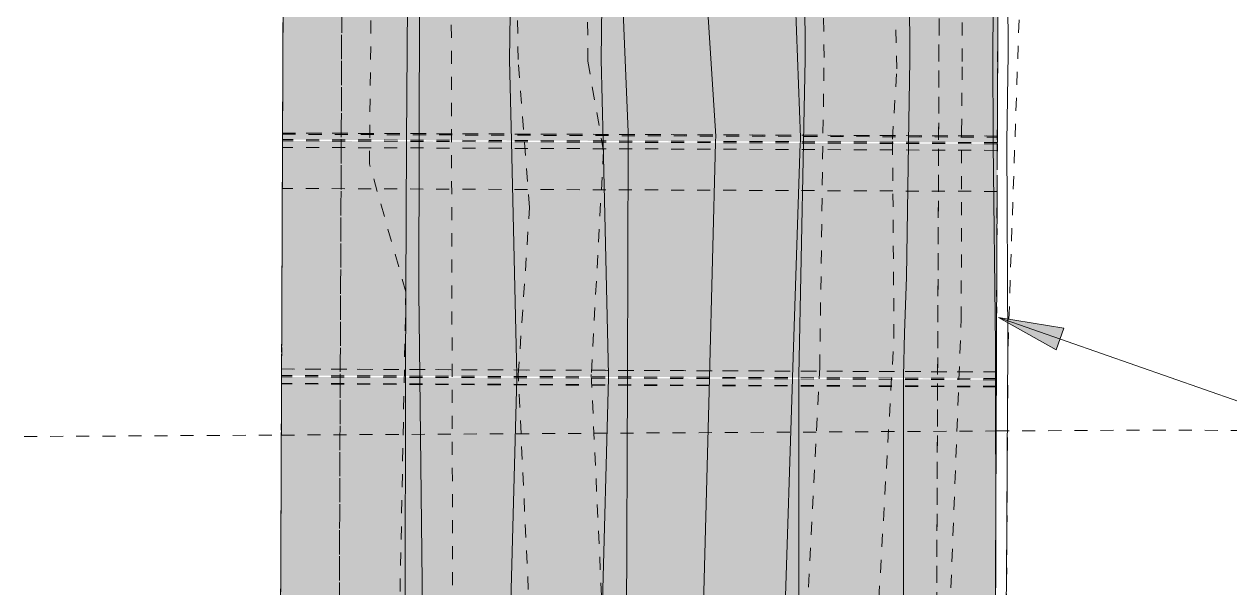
# Model space of a CAD drawing. Header units: metres. Extents: x 564 to 760, y 3 to 1698.
# Drawn here: x 709.18 to 718.42, y 1667.09 to 1671.41 of the extents above; entities that cross this region are included whole.
import ezdxf

# ---------------------------------------------------------------- set-up
doc = ezdxf.new("R2010")
doc.units = ezdxf.units.M
for name, pattern in [('_Demolished', [0.0045, 0.003, -0.0015]), ('IMPORT-LNMK-LaneLine3 _3_', [0.012, 0.003, -0.009]), ('JacobsDash', [0.0045, 0.003, -0.0015])]:
    doc.linetypes.add(name, pattern=pattern)
doc.layers.add('D-BDGE', color=7, linetype='Continuous', lineweight=13)
doc.layers.add('D-ENHA-TEXT', color=7, linetype='Continuous', lineweight=9)
for name, color, linetype, lineweight, true_color in [('D-BDGE-DECK', 7, 'Continuous', 13, 0x8c8cc6), ('D-BDGE-FRAMING', 7, 'Continuous', 13, 0x8c8cc6), ('D-BDGE-INT-WALL', 7, 'Continuous', 13, 0x8c8cc6)]:
    doc.layers.add(name, color=color, linetype=linetype, lineweight=lineweight, true_color=true_color)

# ---------------------------------------------------------------- blocks, each defined once
blk = doc.blocks.new('T2DPAA-T2D-PWA-SU-M2D-000002_dwg-40815123-DRG-2871032 - CONSTRUCTION SEQUENCE STAGE A3')
at = {"color": 9, "lineweight": 18, "true_color": 0xc0c0c0}
for p, q in [((40.1181, 1559.5871), (40.1174, 1559.5971)), ((40.7655, 1559.6394), (40.7645, 1559.6494)), ((39.2909, 1559.5303), (39.2914, 1559.5203)), ((39.2914, 1559.5203), (39.3851, 1557.722)), ((39.3148, 1559.5222), (39.3142, 1559.5322)), ((37.7838, 1559.3985), (37.7828, 1559.4085)), ((37.9749, 1559.424), (37.9757, 1559.414)), ((37.9757, 1559.414), (38.1222, 1557.62)), ((38.6427, 1559.478), (38.6433, 1559.468)), ((38.6433, 1559.468), (38.7489, 1557.6706)), ((37.0845, 1559.342), (37.0834, 1559.352)), ((36.2823, 1559.2873), (36.2831, 1559.2773)), ((36.3789, 1559.2951), (36.3798, 1559.2851)), ((40.9362, 1557.8373), (40.9353, 1557.8473)), ((41.0349, 1556.6971), (40.9362, 1557.8373)), ((40.2343, 1557.7806), (40.2334, 1557.7906)), ((40.407, 1555.7379), (40.2343, 1557.7806)), ((38.7489, 1557.6706), (38.7495, 1557.6607)), ((39.3851, 1557.722), (39.3857, 1557.712)), ((39.4333, 1557.7159), (39.4325, 1557.7259)), ((39.606, 1555.6732), (39.4333, 1557.7159)), ((37.9775, 1557.5983), (37.9769, 1557.6083)), ((38.0965, 1555.5512), (37.9775, 1557.5983)), ((38.1222, 1557.62), (38.123, 1557.61)), ((36.4277, 1557.4831), (36.4285, 1557.4731)), ((36.5367, 1557.4919), (36.5376, 1557.482)), ((37.2782, 1557.5418), (37.2776, 1557.5518)), ((37.3972, 1555.4947), (37.2782, 1557.5418))]:
    blk.add_line(p, q, dxfattribs=at)
at = {"color": 9, "linetype": 'IMPORT-LNMK-LaneLine3 _3_', "lineweight": 18, "true_color": 0xc0c0c0}
for p, q in [((35.5162, 1556.951), (40.9744, 1557.4462)), ((33.5524, 1556.7729), (35.5162, 1556.951))]:
    blk.add_line(p, q, dxfattribs=at)
at = {"color": 9, "lineweight": 18, "true_color": 0xc0c0c0, "flags": 128}
for points in [[(40.5464, 1563.0083), (40.6556, 1562.1515), (40.8202, 1560.3383), (40.8674, 1559.6597), (41.0093, 1558.108), (41.1498, 1556.3236), (41.2783, 1554.5384), (41.4383, 1552.7662), (41.5836, 1550.9928), (41.7143, 1549.2643), (41.8454, 1547.5358), (41.9753, 1545.6043), (42.0879, 1543.6716), (42.0888, 1543.6518)], [(40.1174, 1559.5971), (40.0743, 1560.2239), (39.9819, 1561.2615)], [(40.7644, 1559.6507), (40.7037, 1560.3282), (40.6288, 1561.3137)], [(39.0903, 1561.1895), (39.2892, 1559.5633), (39.2909, 1559.5303)], [(39.3142, 1559.5322), (39.273, 1560.162), (39.1809, 1561.1968)], [(37.7828, 1559.4085), (37.7154, 1560.0304), (37.64, 1561.0723)], [(37.7678, 1561.0826), (37.9693, 1559.4925), (37.9749, 1559.424)], [(38.3996, 1561.1337), (38.6404, 1559.5166), (38.6427, 1559.478)], [(37.0834, 1559.352), (37.0168, 1559.9673), (36.9409, 1561.0158)], [(36.1501, 1560.9519), (36.1998, 1560.3229), (36.2823, 1559.2873)], [(36.235, 1560.9588), (36.2932, 1560.3308), (36.3789, 1559.2951)], [(40.2334, 1557.7906), (40.2321, 1557.8056), (40.2094, 1558.1375), (40.1885, 1558.5627), (40.1181, 1559.5871)], [(40.9353, 1557.8473), (40.9134, 1558.1007), (40.7655, 1559.6394)], [(39.4325, 1557.7259), (39.4308, 1557.7456), (39.3148, 1559.5222)], [(37.2776, 1557.5518), (37.2769, 1557.5644), (37.0845, 1559.342)], [(37.9769, 1557.6083), (37.9761, 1557.6226), (37.7838, 1559.3985)], [(36.2831, 1559.2773), (36.3746, 1558.1275), (36.4277, 1557.4831)], [(36.3798, 1559.2851), (36.4749, 1558.1359), (36.5367, 1557.4919)], [(38.7495, 1557.6607), (38.8624, 1555.7392), (38.8739, 1555.614)], [(39.3857, 1557.712), (39.4807, 1555.8881), (39.4956, 1555.6642)], [(38.123, 1557.61), (38.2734, 1555.7694), (38.2888, 1555.5668)], [(36.4285, 1557.4731), (36.5755, 1555.6876), (36.5961, 1555.43)], [(36.5376, 1557.482), (36.7088, 1555.6974), (36.7314, 1555.4409)], [(41.0775, 1556.17), (41.0678, 1556.3173), (41.0349, 1556.6971)]]:
    blk.add_lwpolyline(points, dxfattribs=at)
at = {"color": 9, "linetype": 'IMPORT-LNMK-LaneLine3 _3_', "lineweight": 18, "true_color": 0xc0c0c0, "flags": 128}
blk.add_lwpolyline([(40.9744, 1557.4462), (42.1622, 1557.5539), (48.4362, 1558.0629), (55.7247, 1558.735), (61.4185, 1559.1505), (62.985, 1559.2869)], dxfattribs=at)
blk = doc.blocks.new('T2DPAA-T2D-PWA-SU-M2D-000100_Survey_rvt-3-DRG-2871032 - CONSTRUCTION SEQUENCE STAGE A3')
at = {"color": 9, "lineweight": 18, "true_color": 0xc0c0c0, "rotation": 355.1443168073812}
blk.add_blockref('T2DPAA-T2D-PWA-SU-M2D-000002_dwg-40815123-DRG-2871032 - CONSTRUCTION SEQUENCE STAGE A3', (414.939, 119.9015), dxfattribs=at)
blk = doc.blocks.new('Roofs 3 - Roofs 3-4999916-DRG-2871032 - CONSTRUCTION SEQUENCE STAGE A3')
at = {"layer": 'D-BDGE-DECK', "color": 9, "linetype": '_Demolished', "true_color": 0xc0c0c0}
for p, q in [((444.1064, 1714.1283), (443.8287, 1717.5652)), ((443.8287, 1717.5652), (444.0936, 1714.2866)), ((438.6311, 1713.8453), (438.3662, 1717.1239)), ((438.3662, 1717.1239), (438.6438, 1713.687)), ((438.6311, 1713.8453), (444.0936, 1714.2866)), ((444.0936, 1714.2866), (444.1005, 1714.2006)), ((444.1009, 1714.1957), (444.1005, 1714.2006)), ((444.1009, 1714.1957), (444.1028, 1714.1723)), ((444.1028, 1714.1723), (444.1033, 1714.1659)), ((444.1033, 1714.1659), (444.127, 1713.8724)), ((444.2386, 1712.4919), (444.1064, 1714.1283)), ((444.127, 1713.8724), (438.6645, 1713.4311)), ((444.127, 1713.8724), (444.5824, 1708.2356)), ((438.638, 1713.7593), (438.6311, 1713.8453)), ((438.638, 1713.7593), (438.6384, 1713.7544)), ((438.6403, 1713.731), (438.6384, 1713.7544)), ((438.6408, 1713.7246), (438.6403, 1713.731)), ((438.6645, 1713.4311), (438.6408, 1713.7246)), ((438.6438, 1713.687), (438.776, 1712.0506)), ((439.1199, 1707.7943), (438.6645, 1713.4311)), ((444.2386, 1712.4919), (438.776, 1712.0506)), ((444.2478, 1712.3781), (444.2386, 1712.4919)), ((444.2478, 1712.3781), (438.7852, 1711.9368)), ((444.5793, 1708.2738), (444.2478, 1712.3781)), ((438.776, 1712.0506), (438.7852, 1711.9368)), ((438.7852, 1711.9368), (439.1168, 1707.8325))]:
    blk.add_line(p, q, dxfattribs=at)

msp = doc.modelspace()

# ---------------------------------------------------------------- hatches: boundary and pattern name
at = {"layer": 'D-BDGE-FRAMING', "lineweight": 5, "true_color": 0xc0c0c0, "transparency": 33554506}
for points in [[(716.638, 1670.5527), (716.6445, 1672.1225), (711.1642, 1672.1452), (711.1577, 1670.5754)], [(716.6378, 1670.5027), (716.638, 1670.5527), (711.1577, 1670.5754), (711.1577, 1670.5253), (716.6377, 1670.5027)], [(716.6305, 1668.7427), (716.6375, 1670.4426), (711.1572, 1670.4653), (711.1502, 1668.7654)], [(716.6375, 1670.4426), (716.6375, 1670.4927), (711.1574, 1670.5153), (711.1572, 1670.4653)], [(716.6378, 1670.5026), (716.6377, 1670.5027), (716.6377, 1670.5026)], [(716.6303, 1668.6927), (716.6305, 1668.7427), (711.1502, 1668.7654), (711.1502, 1668.7154), (716.6302, 1668.6927)], [(716.63, 1668.6326), (716.63, 1668.6827), (711.15, 1668.7054), (711.1498, 1668.6553)], [(716.622, 1666.6828), (716.63, 1668.6326), (711.1498, 1668.6553), (711.1417, 1666.7054)]]:
    msp.add_hatch(color=9, dxfattribs=at).paths.add_polyline_path(points)
at = {"layer": 'D-ENHA-TEXT'}
msp.add_hatch(color=256, dxfattribs=at).paths.add_polyline_path([(716.6466, 1669.1616), (717.0892, 1668.9129), (717.1476, 1669.0793)])

# ---------------------------------------------------------------- linework, layer by layer
at = {"layer": 'D-BDGE', "color": 8, "linetype": 'JacobsDash', "lineweight": 15, "true_color": 0x808080}
for p, q in [((713.4286, 1680.8258), (713.4983, 1671.126)), ((716.7194, 1668.9462), (716.8987, 1674.2232)), ((711.8235, 1670.3389), (711.8596, 1673.6687)), ((712.9631, 1671.1397), (712.9369, 1673.5846)), ((715.3089, 1671.1554), (715.2799, 1673.5753)), ((715.8667, 1671.0685), (715.808, 1673.3077)), ((716.3678, 1671.1246), (716.3706, 1672.2646)), ((712.4656, 1665.1061), (712.4514, 1671.4111)), ((713.0515, 1670.0032), (712.9631, 1671.1397)), ((713.4983, 1671.126), (713.6181, 1670.4364)), ((715.2762, 1668.7757), (715.3089, 1671.1554)), ((716.3641, 1670.5846), (716.3678, 1671.1246)), ((715.834, 1670.5294), (715.8667, 1671.0685)), ((715.845, 1669.0095), (715.834, 1670.5294)), ((716.3606, 1669.1446), (716.3641, 1670.5846)), ((713.6181, 1670.4364), (713.5241, 1668.7239)), ((712.103, 1669.358), (711.8235, 1670.3389)), ((712.9652, 1668.7211), (713.0515, 1670.0032)), ((712.103, 1669.358), (711.7931, 1653.3017)), ((716.2817, 1667.0862), (716.3606, 1669.1446)), ((715.7297, 1667.0028), (715.845, 1669.0095)), ((716.6576, 1658.3412), (716.7194, 1668.9462)), ((715.1792, 1666.8932), (715.2762, 1668.7757)), ((713.0507, 1666.873), (712.9652, 1668.7211)), ((713.5241, 1668.7239), (713.6102, 1666.8659))]:
    msp.add_line(p, q, dxfattribs=at)
at = {"layer": 'D-BDGE-FRAMING', "color": 9, "linetype": '_Demolished', "true_color": 0xc0c0c0}
for p, q in [((711.1644, 1672.1952), (711.1575, 1670.5253)), ((711.1577, 1670.5754), (711.1642, 1672.1452)), ((716.6378, 1670.5026), (716.6447, 1672.1726)), ((716.6445, 1672.1225), (716.638, 1670.5527)), ((711.1575, 1670.5253), (711.1577, 1670.5754)), ((711.1575, 1670.5253), (711.1575, 1670.5253)), ((716.6378, 1670.5027), (711.1575, 1670.5253)), ((716.6378, 1670.5026), (711.1575, 1670.5253)), ((711.1577, 1670.5754), (716.638, 1670.5527)), ((716.638, 1670.5527), (711.1577, 1670.5754)), ((716.638, 1670.5527), (716.6378, 1670.5027)), ((711.1574, 1670.5153), (711.15, 1668.7154)), ((711.1502, 1668.7654), (711.1572, 1670.4653)), ((711.1572, 1670.4653), (711.1574, 1670.5153)), ((716.6375, 1670.4426), (711.1572, 1670.4653)), ((716.6375, 1670.4426), (711.1572, 1670.4653)), ((716.6377, 1670.4927), (711.1574, 1670.5153)), ((716.6377, 1670.4927), (711.1574, 1670.5153)), ((716.6303, 1668.6927), (716.6377, 1670.4927)), ((716.6375, 1670.4426), (716.6305, 1668.7427)), ((716.6377, 1670.4927), (716.6375, 1670.4426)), ((716.6378, 1670.5027), (716.6378, 1670.5026)), ((711.15, 1668.7154), (711.1502, 1668.7654)), ((711.1502, 1668.7654), (716.6305, 1668.7427)), ((716.6305, 1668.7427), (711.1502, 1668.7654)), ((711.15, 1668.7054), (711.1415, 1666.6554)), ((711.1498, 1668.6553), (711.15, 1668.7054)), ((716.6303, 1668.6927), (711.15, 1668.7154)), ((716.6303, 1668.6927), (711.15, 1668.7154)), ((716.6302, 1668.6827), (711.15, 1668.7054)), ((716.6302, 1668.6827), (711.15, 1668.7054)), ((716.6218, 1666.6327), (716.6302, 1668.6827)), ((716.6302, 1668.6827), (716.63, 1668.6326)), ((716.6305, 1668.7427), (716.6303, 1668.6927)), ((711.1417, 1666.7054), (711.1498, 1668.6553)), ((716.63, 1668.6326), (711.1498, 1668.6553)), ((716.63, 1668.6326), (711.1498, 1668.6553)), ((716.63, 1668.6326), (716.622, 1666.6828))]:
    msp.add_line(p, q, dxfattribs=at)
at = {"layer": 'D-BDGE-INT-WALL', "color": 9, "linetype": '_Demolished', "true_color": 0xc0c0c0}
for p, q in [((716.1178, 1653.7242), (716.2011, 1673.8544)), ((716.2011, 1673.8544), (716.1178, 1653.7242)), ((716.5678, 1653.7223), (716.6511, 1673.8525)), ((716.6511, 1673.8525), (716.5678, 1653.7223)), ((711.0881, 1653.745), (711.1707, 1673.7302)), ((711.1707, 1673.7302), (711.0881, 1653.745)), ((711.5381, 1653.7431), (711.6207, 1673.7283)), ((711.6207, 1673.7283), (711.5381, 1653.7431))]:
    msp.add_line(p, q, dxfattribs=at)
at = {"layer": 'D-ENHA-TEXT'}
for p, q in [((716.6466, 1669.1616), (717.0892, 1668.9129)), ((717.1476, 1669.0793), (716.6466, 1669.1616)), ((716.6466, 1669.1616), (718.4893, 1668.5152)), ((717.0892, 1668.9129), (717.1476, 1669.0793))]:
    msp.add_line(p, q, dxfattribs=at)

# ---------------------------------------------------------------- block references
at = {"color": 9, "lineweight": 5, "true_color": 0xc0c0c0}
msp.add_blockref('T2DPAA-T2D-PWA-SU-M2D-000100_Survey_rvt-3-DRG-2871032 - CONSTRUCTION SEQUENCE STAGE A3', (129.0302, 0), dxfattribs=at)
at = {"layer": 'D-BDGE-DECK', "color": 9, "linetype": '_Demolished', "true_color": 0xc0c0c0, "rotation": 355.1443168073812}
msp.add_blockref('Roofs 3 - Roofs 3-4999916-DRG-2871032 - CONSTRUCTION SEQUENCE STAGE A3', (129.0302, 0), dxfattribs=at)

doc.saveas('drawing.dxf')
